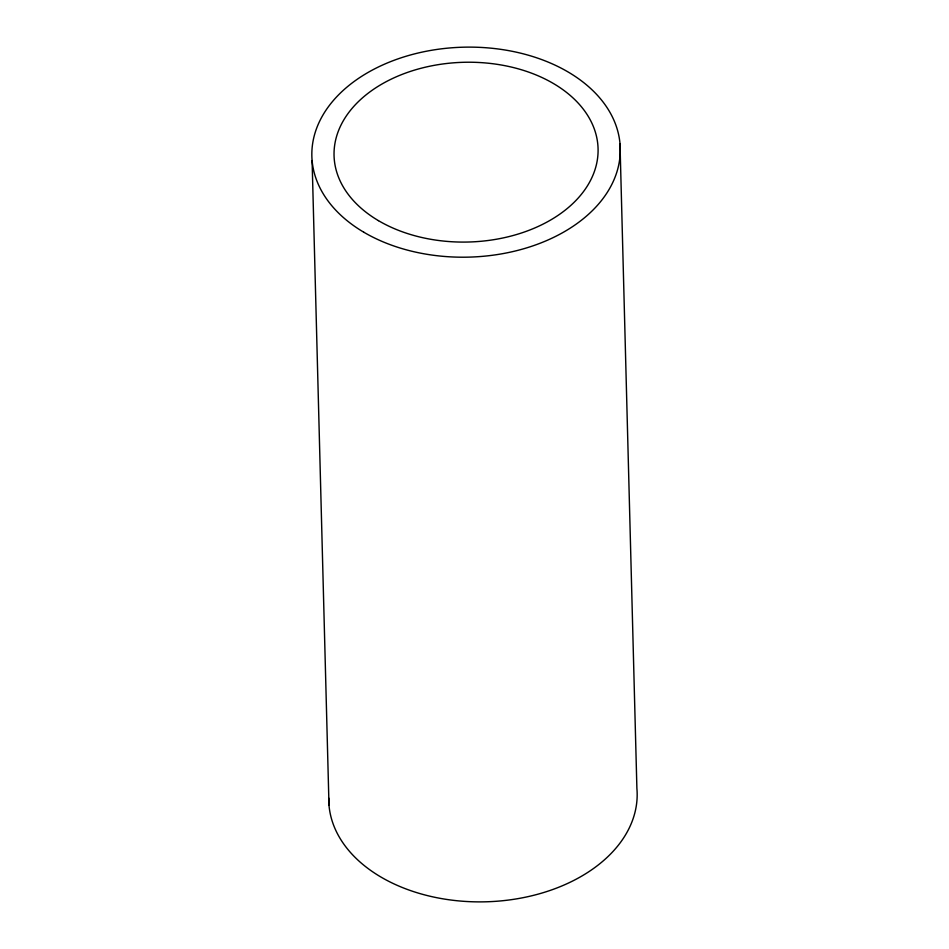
<?xml version="1.0" encoding="UTF-8"?>
<svg xmlns="http://www.w3.org/2000/svg" width="949" height="949" viewBox="0 0 949 949"><rect width="100%" height="100%" fill="white"/><g stroke="black" fill="none" stroke-linecap="round" stroke-linejoin="round"><path stroke-width="1.42" d="M620.005 143.726L636.898 788.417A154.26 105.007 -1.5 0 1 486.861 901.775A154.26 105.007 -1.5 0 1 328.722 798.073M312.102 160.583L328.995 805.274M378.437 220.643A132.053 89.894 -1.5 0 0 595.403 168.388A132.053 89.894 -1.5 0 0 424.333 67.438A132.053 89.894 -1.5 0 0 378.437 220.643M363.704 232.161A154.26 105.007 -1.5 0 0 617.147 171.117A154.26 105.007 -1.5 0 0 417.323 53.203A154.26 105.007 -1.5 0 0 363.704 232.161"/></g></svg>
